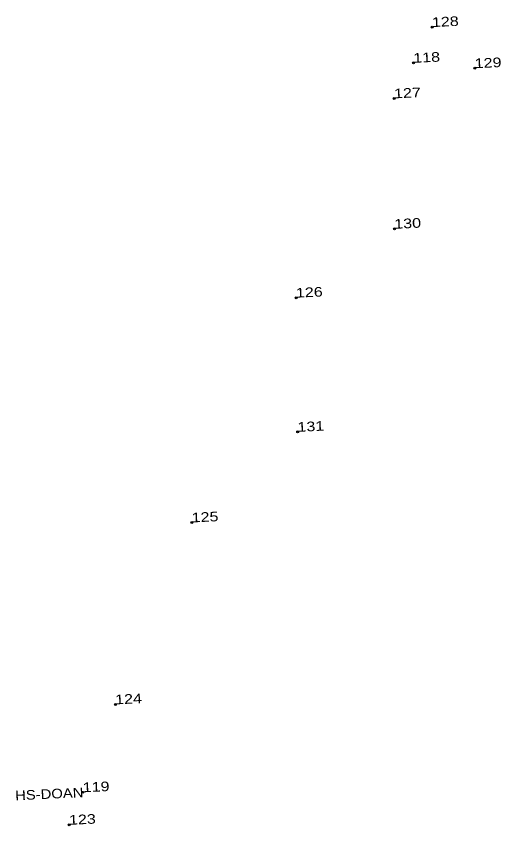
# Model space of a CAD drawing. Header units: metres. Extents: x 545014 to 548171, y 1836425 to 1837173.
# Drawn here: x 545452.3 to 545542.9, y 1836424.9 to 1836576.2 of the extents above; entities that cross this region are included whole.
import ezdxf
from ezdxf.enums import TextEntityAlignment as Align

# ---------------------------------------------------------------- set-up
doc = ezdxf.new("R2010")
doc.units = ezdxf.units.M
doc.header["$LTSCALE"] = 0.72
doc.header["$PDMODE"] = 32
doc.header["$PDSIZE"] = 0.36
for name, color, linetype in [('12', 7, 'Continuous'), ('7', 7, 'Continuous'), ('9', 7, 'Continuous')]:
    doc.layers.add(name, color=color, linetype=linetype)

msp = doc.modelspace()

# ---------------------------------------------------------------- linework, layer by layer
at = {"layer": '7'}
for p in [(545530.07, 1836574.12), (545526.58, 1836567.44), (545538.07, 1836566.43), (545522.99, 1836560.8), (545523.03, 1836536.42), (545504.64, 1836523.55), (545504.93, 1836498.48), (545485.14, 1836481.55), (545470.84, 1836447.55), (545464.77, 1836431.12), (545462.21, 1836425.04)]:
    msp.add_point(p, dxfattribs=at)

# ---------------------------------------------------------------- texts
at = {"layer": '12', "width": 1.25}
for s, p in [('128', (545530.07, 1836574.12)), ('118', (545526.58, 1836567.44)), ('129', (545538.07, 1836566.43)), ('127', (545522.99, 1836560.8)), ('130', (545523.03, 1836536.42)), ('126', (545504.64, 1836523.55)), ('131', (545504.93, 1836498.48)), ('125', (545485.14, 1836481.55)), ('124', (545470.84, 1836447.55)), ('119', (545464.77, 1836431.12)), ('123', (545462.21, 1836425.04))]:
    msp.add_text(s, height=1.8, rotation=2.725, dxfattribs=at).set_placement(p)
at = {"layer": '9', "width": 1.15}
msp.add_text('HS-DOAN', height=1.8, rotation=2.725, dxfattribs=at).set_placement((545464.9, 1836430.22), align=Align.RIGHT)

doc.saveas('drawing.dxf')
